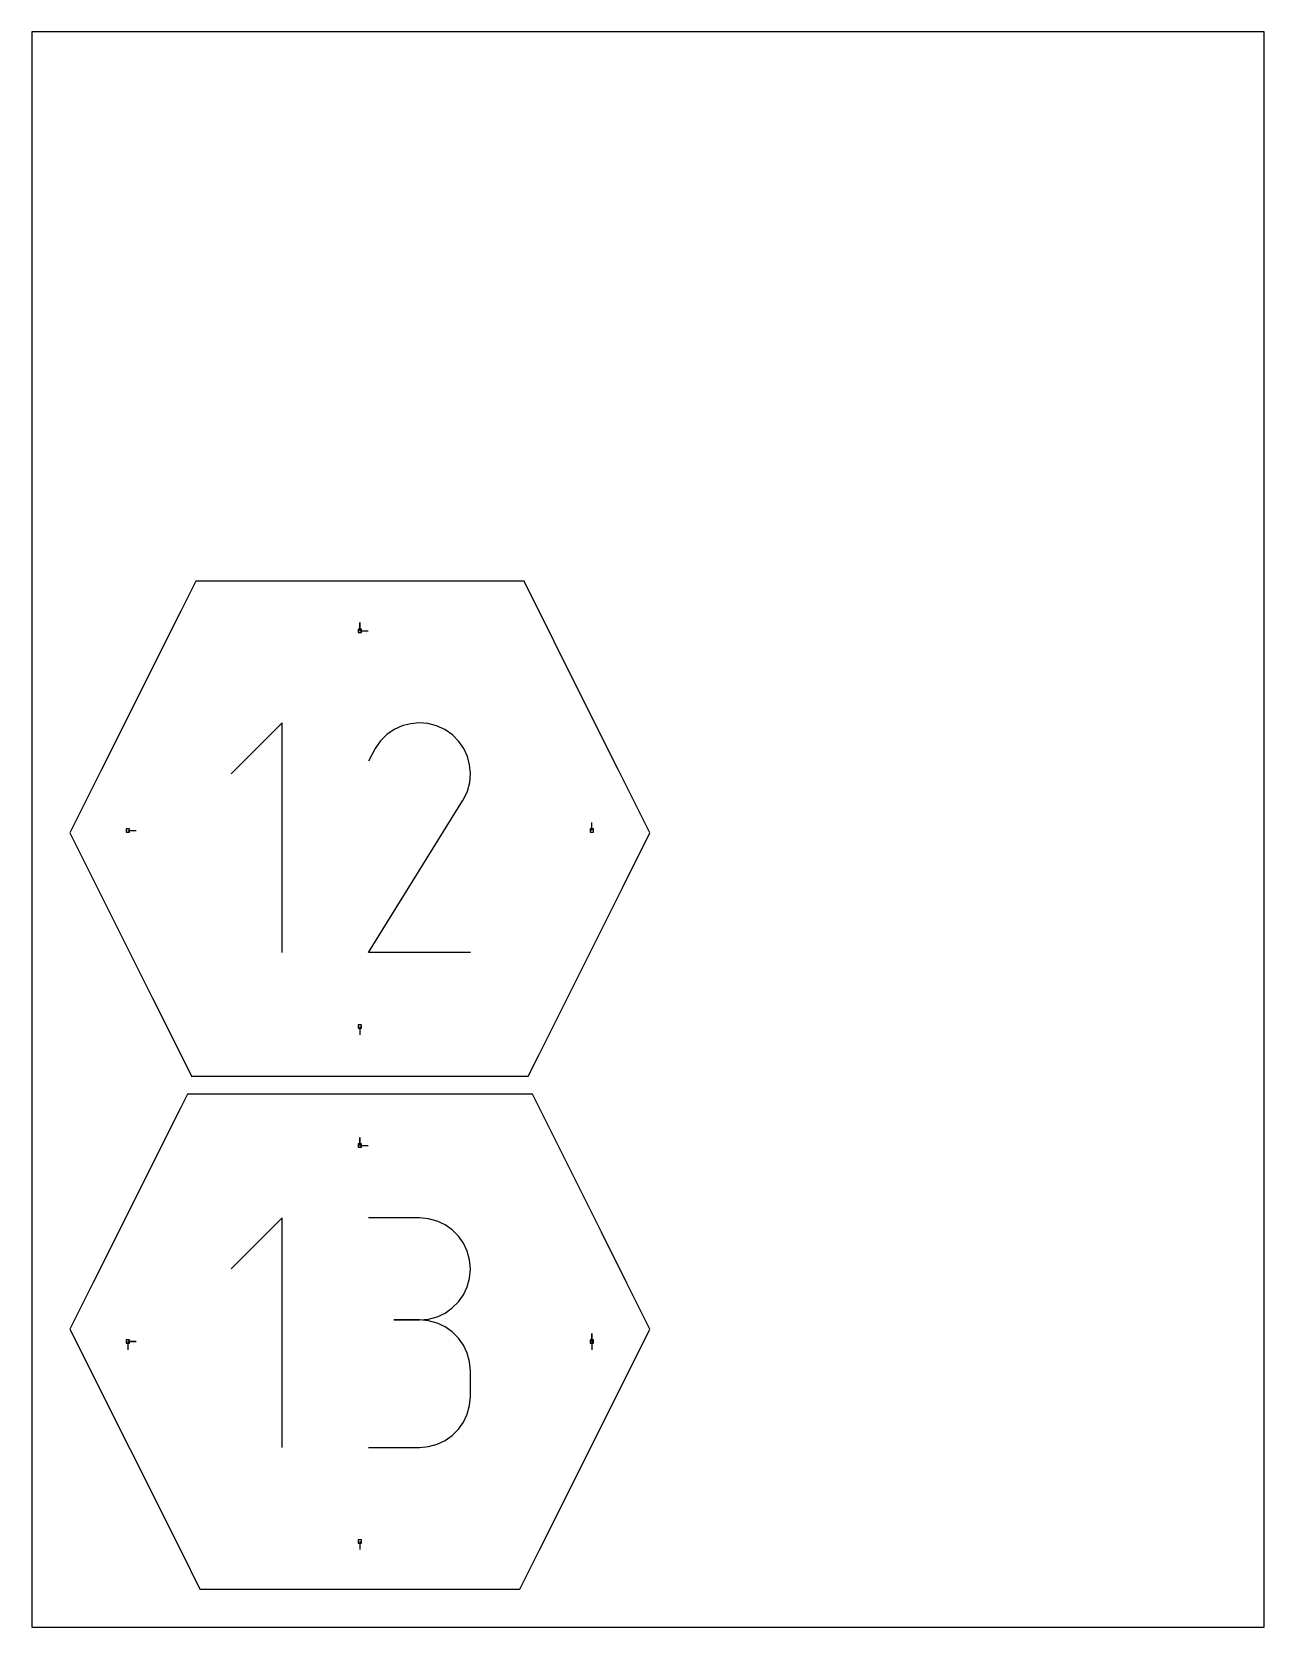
# Model space of a CAD drawing. Extents: x 0 to 8.5, y 0 to 11.
import ezdxf

# ---------------------------------------------------------------- set-up
doc = ezdxf.new("R2010")
doc.units = 0

msp = doc.modelspace()

# ---------------------------------------------------------------- linework, layer by layer
at = {"layer": 'annotation', "color": 1}
for p, q in [((2.2625, 6.870477), (2.2625, 6.926727)), ((2.2625, 6.870477), (2.2625, 6.926727)), ((2.2625, 6.926727), (2.2625, 6.870477)), ((2.2625, 6.870477), (2.31875, 6.870477)), ((1.727003, 6.235213), (1.374825, 5.882935)), ((1.727003, 4.651054), (1.727003, 6.235213)), ((2.498935, 6.188898), (2.448965, 6.15444)), ((2.553553, 6.214071), (2.498935, 6.188898)), ((2.611482, 6.229612), (2.553553, 6.214071)), ((2.671383, 6.235174), (2.611482, 6.229612)), ((2.731921, 6.230409), (2.671383, 6.235174)), ((2.791755, 6.214969), (2.731921, 6.230409)), ((2.84955, 6.188508), (2.791755, 6.214969)), ((2.901241, 6.151802), (2.84955, 6.188508)), ((2.84955, 6.188508), (2.84955, 6.188508)), ((2.368322, 6.059061), (2.322126, 5.970445)), ((2.404982, 6.111045), (2.368322, 6.059061)), ((2.448965, 6.15444), (2.404982, 6.111045)), ((2.94446, 6.107755), (2.901241, 6.151802)), ((2.978824, 6.057718), (2.94446, 6.107755)), ((3.003947, 6.003039), (2.978824, 6.057718)), ((3.019445, 5.94507), (3.003947, 6.003039)), ((3.024935, 5.885159), (3.019445, 5.94507)), ((3.020031, 5.824657), (3.024935, 5.885159)), ((2.977506, 5.707279), (3.00435, 5.764914)), ((3.00435, 5.764914), (3.020031, 5.824657)), ((2.321133, 4.651041), (2.971248, 5.697643)), ((2.971248, 5.697643), (2.972025, 5.698605)), ((2.971248, 5.697643), (2.971248, 5.697643)), ((2.972025, 5.698605), (2.97277, 5.699575)), ((2.97277, 5.699575), (2.973489, 5.700561)), ((2.973489, 5.700561), (2.974185, 5.701572)), ((2.974185, 5.701572), (2.974864, 5.702615)), ((2.974864, 5.702615), (2.975531, 5.703699)), ((2.975531, 5.703699), (2.97619, 5.704833)), ((2.97619, 5.704833), (2.976847, 5.706023)), ((2.976847, 5.706023), (2.977506, 5.707279)), ((2.977506, 5.707279), (2.977506, 5.707279)), ((3.8625, 5.492396), (3.8625, 5.548646)), ((0.6625, 5.492396), (0.71875, 5.492396)), ((3.024695, 4.651041), (2.321133, 4.651041)), ((2.2625, 4.140802), (2.2625, 4.084552)), ((2.2625, 3.32014), (2.2625, 3.37639)), ((2.2625, 3.32014), (2.2625, 3.37639)), ((2.2625, 3.37639), (2.2625, 3.32014)), ((2.2625, 3.32014), (2.31875, 3.32014)), ((1.727123, 2.823132), (1.374944, 2.470854)), ((1.727123, 1.238974), (1.727123, 2.823132)), ((2.672914, 2.821294), (2.321133, 2.821294)), ((2.736183, 2.815615), (2.672914, 2.821294)), ((2.795716, 2.79925), (2.736183, 2.815615)), ((2.850525, 2.773204), (2.795716, 2.79925)), ((2.899618, 2.738484), (2.850525, 2.773204)), ((2.942005, 2.696097), (2.899618, 2.738484)), ((2.976697, 2.64705), (2.942005, 2.696097)), ((3.002703, 2.592349), (2.976697, 2.64705)), ((3.019032, 2.533), (3.002703, 2.592349)), ((3.024695, 2.47001), (3.019032, 2.533)), ((3.019032, 2.406724), (3.024695, 2.47001)), ((3.024695, 2.47001), (3.024695, 2.47001)), ((2.976697, 2.29227), (3.002703, 2.347144)), ((3.002703, 2.347144), (3.019032, 2.406724)), ((2.850525, 2.165859), (2.899618, 2.200629)), ((2.899618, 2.200629), (2.942005, 2.243099)), ((2.942005, 2.243099), (2.976697, 2.29227)), ((2.672914, 2.117732), (2.496775, 2.117732)), ((2.496775, 2.117732), (2.672914, 2.117732)), ((2.672914, 2.117732), (2.736183, 2.123412)), ((2.736183, 2.112053), (2.672914, 2.117732)), ((2.672914, 2.117732), (2.672914, 2.117732)), ((2.736183, 2.123412), (2.795716, 2.139787)), ((2.795716, 2.095687), (2.736183, 2.112053)), ((2.795716, 2.139787), (2.850525, 2.165859)), ((2.850525, 2.069641), (2.795716, 2.095687)), ((2.899618, 2.034922), (2.850525, 2.069641)), ((2.942005, 1.992535), (2.899618, 2.034922)), ((2.976697, 1.943487), (2.942005, 1.992535)), ((3.8625, 1.968547), (3.8625, 2.024797)), ((3.8625, 1.968547), (3.8625, 2.024797)), ((3.8625, 2.024797), (3.8625, 1.968547)), ((0.6625, 1.968547), (0.71875, 1.968547)), ((0.6625, 1.968547), (0.71875, 1.968547)), ((0.71875, 1.968547), (0.6625, 1.968547)), ((0.6625, 1.968547), (0.6625, 1.912297)), ((3.002703, 1.888786), (2.976697, 1.943487)), ((3.019032, 1.829437), (3.002703, 1.888786)), ((3.8625, 1.968547), (3.8625, 1.912297)), ((3.024695, 1.766447), (3.019032, 1.829437)), ((3.024695, 1.590308), (3.024695, 1.766447)), ((3.024695, 1.766447), (3.024695, 1.766447)), ((3.019032, 1.527292), (3.024695, 1.590308)), ((2.976697, 1.413223), (3.002703, 1.467929)), ((3.002703, 1.467929), (3.019032, 1.527292)), ((2.850525, 1.287092), (2.899618, 1.321801)), ((2.899618, 1.321801), (2.942005, 1.364179)), ((2.942005, 1.364179), (2.976697, 1.413223)), ((2.321133, 1.239023), (2.672914, 1.239023)), ((2.672914, 1.239023), (2.736183, 1.244699)), ((2.672914, 1.239023), (2.672914, 1.239023)), ((2.736183, 1.244699), (2.795716, 1.261056)), ((2.795716, 1.261056), (2.850525, 1.287092)), ((2.2625, 0.590466), (2.2625, 0.534216))]:
    msp.add_line(p, q, dxfattribs=at)
at = {"layer": 'boundary', "color": 5}
for p, q in [((1.130047, 7.211686), (1.026432, 7.004478)), ((1.465352, 7.211686), (1.130047, 7.211686)), ((3.394953, 7.211686), (1.465352, 7.211686)), ((3.805963, 6.389753), (3.394953, 7.211686)), ((1.026432, 7.004478), (0.478327, 5.908383)), ((4.046673, 5.908383), (3.805963, 6.389753)), ((0.478327, 5.908383), (0.2625, 5.476775)), ((4.2625, 5.476775), (4.046673, 5.908383)), ((0.2625, 5.476775), (0.829919, 4.342056)), ((4.075541, 5.102897), (4.2625, 5.476775)), ((3.498568, 3.949071), (4.075541, 5.102897)), ((0.829919, 4.342056), (1.026432, 3.949071)), ((1.026432, 3.949071), (1.101179, 3.799593)), ((3.423821, 3.799593), (3.498568, 3.949071)), ((1.101179, 3.799593), (3.181935, 3.799593)), ((3.181935, 3.799593), (3.423821, 3.799593)), ((1.072311, 3.674593), (1.026432, 3.582845)), ((1.220777, 3.674593), (1.072311, 3.674593)), ((3.452689, 3.674593), (1.220777, 3.674593)), ((3.928092, 2.723888), (3.452689, 3.674593)), ((1.026432, 3.582845), (0.42059, 2.37129)), ((4.10441, 2.37129), (3.928092, 2.723888)), ((0.42059, 2.37129), (0.2625, 2.055142)), ((4.2625, 2.055142), (4.10441, 2.37129)), ((0.2625, 2.055142), (0.678127, 1.223975)), ((4.017805, 1.565804), (4.2625, 2.055142)), ((3.498568, 0.527439), (4.017805, 1.565804)), ((0.678127, 1.223975), (1.026432, 0.527439)), ((1.026432, 0.527439), (1.158915, 0.2625)), ((3.366085, 0.2625), (3.498568, 0.527439)), ((1.158915, 0.2625), (2.93736, 0.2625)), ((2.93736, 0.2625), (3.366085, 0.2625))]:
    msp.add_line(p, q, dxfattribs=at)
at = {"layer": 'frame', "color": 5}
for p, q in [((8.5, 11), (0, 11)), ((0, 11), (0, 0)), ((8.5, 0), (8.5, 11)), ((0, 0), (8.5, 0))]:
    msp.add_line(p, q, dxfattribs=at)
at = {"layer": 'hole', "color": 5}
for p, q in [((2.27375, 6.881727), (2.25125, 6.881727)), ((2.25125, 6.881727), (2.25125, 6.859227)), ((2.25125, 6.859227), (2.27375, 6.859227)), ((2.27375, 6.859227), (2.27375, 6.881727)), ((0.67375, 5.503646), (0.65125, 5.503646)), ((0.65125, 5.503646), (0.65125, 5.481146)), ((0.67375, 5.481146), (0.67375, 5.503646)), ((3.87375, 5.503646), (3.85125, 5.503646)), ((3.85125, 5.503646), (3.85125, 5.481146)), ((3.87375, 5.481146), (3.87375, 5.503646)), ((0.65125, 5.481146), (0.67375, 5.481146)), ((3.85125, 5.481146), (3.87375, 5.481146)), ((2.27375, 4.152052), (2.25125, 4.152052)), ((2.25125, 4.152052), (2.25125, 4.129552)), ((2.25125, 4.129552), (2.27375, 4.129552)), ((2.27375, 4.129552), (2.27375, 4.152052)), ((2.27375, 3.33139), (2.25125, 3.33139)), ((2.25125, 3.33139), (2.25125, 3.30889)), ((2.25125, 3.30889), (2.27375, 3.30889)), ((2.27375, 3.30889), (2.27375, 3.33139)), ((0.67375, 1.979797), (0.65125, 1.979797)), ((0.65125, 1.979797), (0.65125, 1.957297)), ((0.65125, 1.957297), (0.67375, 1.957297)), ((0.67375, 1.957297), (0.67375, 1.979797)), ((3.87375, 1.979797), (3.85125, 1.979797)), ((3.85125, 1.979797), (3.85125, 1.957297)), ((3.85125, 1.957297), (3.87375, 1.957297)), ((3.87375, 1.957297), (3.87375, 1.979797)), ((2.27375, 0.601716), (2.25125, 0.601716)), ((2.25125, 0.601716), (2.25125, 0.579216)), ((2.25125, 0.579216), (2.27375, 0.579216)), ((2.27375, 0.579216), (2.27375, 0.601716))]:
    msp.add_line(p, q, dxfattribs=at)

doc.saveas('drawing.dxf')
